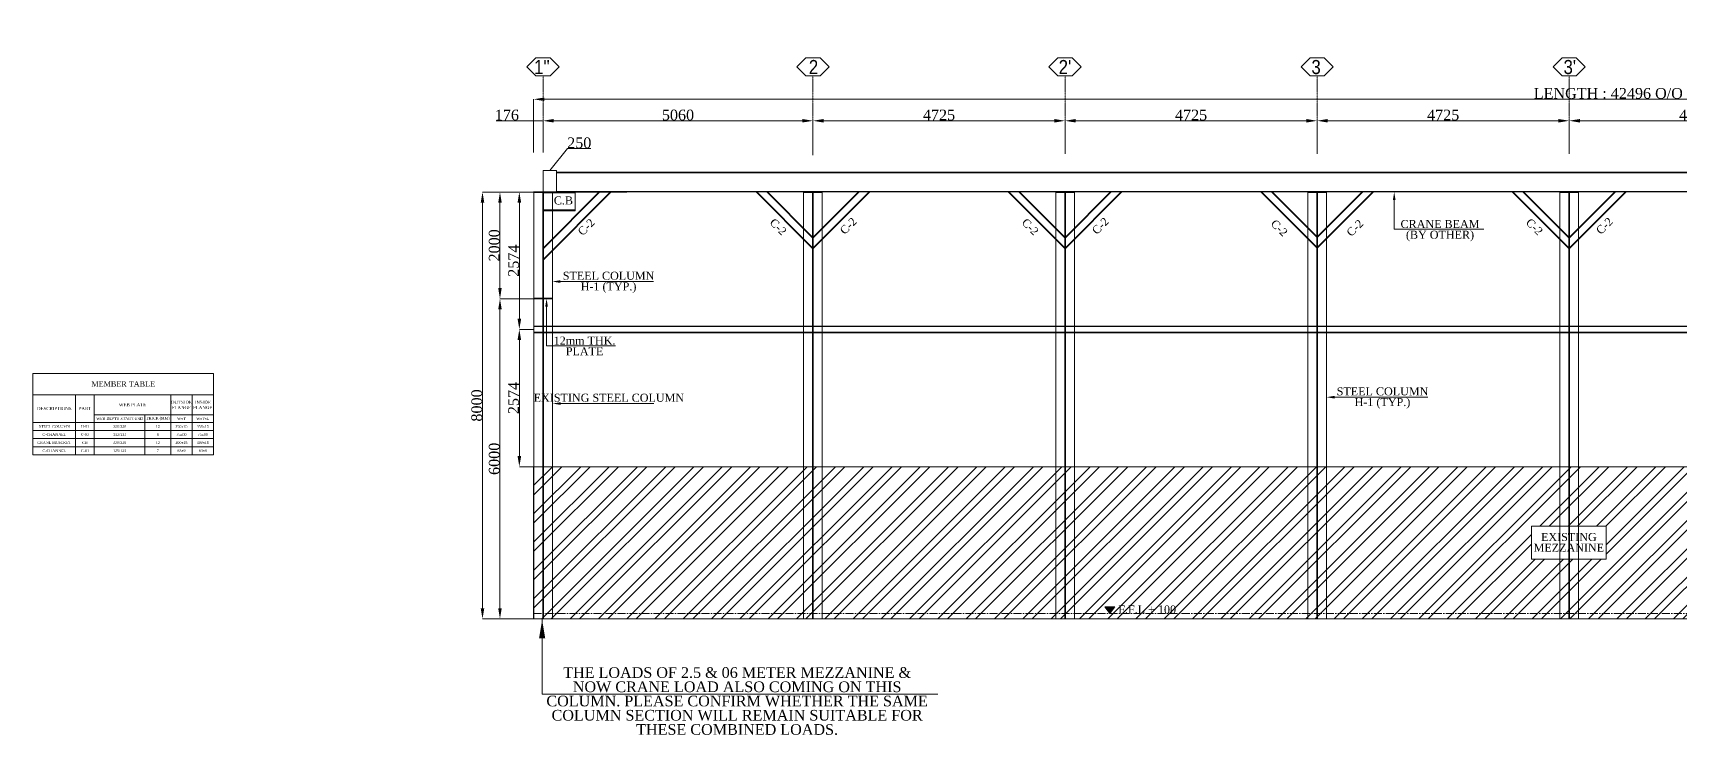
# Model space of a CAD drawing. Header units: millimetres. Extents: x 0 to 13151789, y -1482478 to 0.
# Drawn here: x 12760526 to 12791401, y -1379181 to -1366024 of the extents above; entities that cross this region are included whole.
import ezdxf
from ezdxf.entities.mleader import LeaderData, LeaderLine
from ezdxf.math import Vec2, Vec3

# ---------------------------------------------------------------- set-up
doc = ezdxf.new("R2010")
doc.units = ezdxf.units.MM
doc.header["$LTSCALE"] = 0.4
doc.header["$MEASUREMENT"] = 0
doc.header["$PDMODE"] = 66
for name, pattern in [('CENTER', [2, 1.25, -0.25, 0.25, -0.25]), ('CENTER2', [1.125, 0.75, -0.125, 0.125, -0.125]), ('XKITLINE03', [6, 3, -1, 1, -1])]:
    doc.linetypes.add(name, pattern=pattern)
doc.layers.get('0').update_dxf_attribs({"lineweight": 0})
doc.layers.get('Defpoints').update_dxf_attribs({"lineweight": 0})
for name, color, linetype, lineweight in [('2', 3, 'Continuous', 0), ('Grid', 202, 'CENTER', 0), ('GRIDDIM', 6, 'Continuous', 0), ('Layer 1', 7, 'Continuous', 0), ('Other object type', 1, 'Continuous', 0), ('Outer Line', 1, 'Continuous', 0), ('TEXT', 7, 'Continuous', 0)]:
    doc.layers.add(name, color=color, linetype=linetype, lineweight=lineweight)
doc.styles.add('ARIAL_', font='arial.ttf')
doc.styles.add('style2', font='ARIALN.TTF')
doc.styles.add('TNROMAN', font='times.ttf')
doc.dimstyles.new('shahid', dxfattribs={"dimtxt": 37.0005, "dimasz": 20, "dimexe": 8, "dimexo": 10, "dimgap": 5, "dimtad": 3, "dimdec": 0, "dimrnd": 1, "dimzin": 0, "dimdsep": 46, "dimtxsty": 'style2', "dimcen": 0.09, "dimclrt": 1, "dimadec": 0, "dimazin": 0, "dimtfac": 1, "dimtdec": 0, "dimtix": 1, "dimtmove": 1, "dimatfit": 3, "dimfxl": 1, "dimtolj": 1, "dimtzin": 0, "dimlwd": 5, "dimlwe": 5, "dimarcsym": 0})

# ---------------------------------------------------------------- blocks, each defined once
blk = doc.blocks.new('*T247')
at = {"color": 0, "linetype": 'ByBlock', "lineweight": -2, "transparency": 16777216}
for p, q in [((0, 0), (3383, 0)), ((0, 0), (0, -1525)), ((3383, 0), (3383, -1525)), ((0, -400), (3383, -400)), ((800, -400), (800, -1525)), ((1150, -400), (1150, -1525)), ((2583, -400), (2583, -1525)), ((2983, -400), (2983, -1525)), ((0, -918), (3383, -918)), ((1150, -780), (3383, -780)), ((2100, -780), (2100, -1525)), ((0, -1070), (3383, -1070)), ((0, -1222), (3383, -1222)), ((0, -1374), (3383, -1374)), ((0, -1525), (3383, -1525))]:
    blk.add_line(p, q, dxfattribs=at)
at = {"color": 7, "lineweight": 0, "transparency": 16777216, "attachment_point": 5, "style": 'TNROMAN'}
for s, insert, char_height, width in [('MEMBER TABLE ', (1692, -200), 100, 3364.65), ('WEB PLATE', (1867, -590), 60, 1414.65), ('OUTSIDE FLANGE', (2783, -590), 60, 381.55), ('INSIDE FLANGE', (3183, -590), 60, 381.55), ('DESCRIPTIONS', (400, -659), 60, 781.55), ('PART', (975, -659), 60, 331.55), ('WEB DEPTH START/END', (1625, -849), 50, 931.55), ('THICK (MM)', (2342, -849), 50, 464.65), ('WxT', (2783, -849), 50, 381.55), ('WxTxL', (3183, -849), 50, 381.55), ('STEEL COLUMN', (400, -994), 50, 781.55), ('C-CHANNEL ', (400, -1146), 50, 781.55), ('H-01', (975, -994), 50, 331.55), ('C-02', (975, -1146), 50, 331.55), ('\\A1;320/320 ', (1625, -994), 50, 931.55), ('\\A1;132/132 ', (1625, -1146), 50, 931.55), ('12', (2342, -994), 50, 464.65), ('8', (2342, -1146), 50, 464.65), ('350x15', (2783, -994), 50, 381.55), ('75x09', (2783, -1146), 50, 381.55), ('350x15', (3183, -994), 50, 381.55), ('75x09', (3183, -1146), 50, 381.55), ('CRANE BRACKET', (400, -1298), 50, 781.55), ('C-CHANNEL', (400, -1449), 50, 781.55), ('C-01', (975, -1449), 50, 331.55), ('CB', (975, -1298), 50, 331.55), ('\\A1;320/320 ', (1625, -1298), 50, 931.55), ('\\A1;125/125 ', (1625, -1449), 50, 931.55), ('12', (2342, -1298), 50, 464.65), ('7', (2342, -1449), 50, 464.65), ('300x15', (2783, -1298), 50, 381.55), ('63x9', (2783, -1449), 50, 381.55), ('300x15', (3183, -1298), 50, 381.55), ('63x9', (3183, -1449), 50, 381.55)]:
    blk.add_mtext(s, dxfattribs=dict(at, insert=insert, char_height=char_height, width=width))
blk = doc.blocks.new('*D259')
at = {"layer": 'Defpoints', "color": 0, "lineweight": 0, "transparency": 16777216}
for p in [(12771655, -1369005), (12768953, -1377005), (12771655, -1377005)]:
    blk.add_point(p, dxfattribs=at)
at = {"layer": 'Layer 1', "color": 8, "lineweight": 5, "transparency": 16777216}
for p, q in [((12771655, -1369005), (12768953, -1369005)), ((12768953, -1369205), (12768953, -1376805)), ((12771655, -1377005), (12768953, -1377005))]:
    blk.add_line(p, q, dxfattribs=at)
at = {"layer": 'Layer 1', "color": 8, "lineweight": 0, "transparency": 16777216}
for points in [[(12768919, -1369205), (12768986, -1369205), (12768953, -1369005)], [(12768919, -1376805), (12768986, -1376805), (12768953, -1377005)]]:
    blk.add_solid(points, dxfattribs=at)
at = {"layer": 'Layer 1', "color": 2, "lineweight": 0, "transparency": 16777216, "insert": (12768846, -1373005), "char_height": 200, "attachment_point": 5, "rotation": 90, "style": 'TNROMAN'}
blk.add_mtext('\\A1;8000', dxfattribs=at)
blk = doc.blocks.new('*D249')
at = {"layer": 'Defpoints', "color": 0, "lineweight": 0, "transparency": 16777216}
for p in [(12775147, -1367670), (12770087, -1368267), (12775147, -1368267)]:
    blk.add_point(p, dxfattribs=at)
at = {"layer": 'Layer 1', "color": 8, "lineweight": 5, "transparency": 16777216}
for p, q in [((12770087, -1368267), (12770087, -1367670)), ((12770287, -1367670), (12774947, -1367670)), ((12775147, -1368267), (12775147, -1367670))]:
    blk.add_line(p, q, dxfattribs=at)
at = {"layer": 'Layer 1', "color": 8, "lineweight": 0, "transparency": 16777216}
for points in [[(12770287, -1367637), (12770287, -1367703), (12770087, -1367670)], [(12774947, -1367637), (12774947, -1367703), (12775147, -1367670)]]:
    blk.add_solid(points, dxfattribs=at)
at = {"layer": 'Layer 1', "color": 2, "lineweight": 0, "transparency": 16777216, "insert": (12772617, -1367563), "char_height": 200, "attachment_point": 5, "style": 'TNROMAN'}
blk.add_mtext('\\A1;5060', dxfattribs=at)
blk = doc.blocks.new('*D250')
at = {"layer": 'Defpoints', "color": 0, "lineweight": 0, "transparency": 16777216}
for p in [(12779872, -1367670), (12775147, -1368315), (12779872, -1368291)]:
    blk.add_point(p, dxfattribs=at)
at = {"layer": 'Layer 1', "color": 8, "lineweight": 5, "transparency": 16777216}
for p, q in [((12775147, -1368315), (12775147, -1367670)), ((12775347, -1367670), (12779672, -1367670)), ((12779872, -1368291), (12779872, -1367670))]:
    blk.add_line(p, q, dxfattribs=at)
at = {"layer": 'Layer 1', "color": 8, "lineweight": 0, "transparency": 16777216}
for points in [[(12775347, -1367637), (12775347, -1367703), (12775147, -1367670)], [(12779672, -1367637), (12779672, -1367703), (12779872, -1367670)]]:
    blk.add_solid(points, dxfattribs=at)
at = {"layer": 'Layer 1', "color": 2, "lineweight": 0, "transparency": 16777216, "insert": (12777510, -1367563), "char_height": 200, "attachment_point": 5, "style": 'TNROMAN'}
blk.add_mtext('\\A1;4725', dxfattribs=at)
blk = doc.blocks.new('*D251')
at = {"layer": 'Defpoints', "color": 0, "lineweight": 0, "transparency": 16777216}
for p in [(12784597, -1367670), (12779872, -1368291), (12784597, -1368291)]:
    blk.add_point(p, dxfattribs=at)
at = {"layer": 'Layer 1', "color": 8, "lineweight": 5, "transparency": 16777216}
for p, q in [((12779872, -1368291), (12779872, -1367670)), ((12780072, -1367670), (12784397, -1367670)), ((12784597, -1368291), (12784597, -1367670))]:
    blk.add_line(p, q, dxfattribs=at)
at = {"layer": 'Layer 1', "color": 8, "lineweight": 0, "transparency": 16777216}
for points in [[(12780072, -1367637), (12780072, -1367703), (12779872, -1367670)], [(12784397, -1367637), (12784397, -1367703), (12784597, -1367670)]]:
    blk.add_solid(points, dxfattribs=at)
at = {"layer": 'Layer 1', "color": 2, "lineweight": 0, "transparency": 16777216, "insert": (12782235, -1367563), "char_height": 200, "attachment_point": 5, "style": 'TNROMAN'}
blk.add_mtext('\\A1;4725', dxfattribs=at)
blk = doc.blocks.new('*D252')
at = {"layer": 'Defpoints', "color": 0, "lineweight": 0, "transparency": 16777216}
for p in [(12789322, -1367670), (12784597, -1368291), (12789322, -1368291)]:
    blk.add_point(p, dxfattribs=at)
at = {"layer": 'Layer 1', "color": 8, "lineweight": 5, "transparency": 16777216}
for p, q in [((12784597, -1368291), (12784597, -1367670)), ((12784797, -1367670), (12789122, -1367670)), ((12789322, -1368291), (12789322, -1367670))]:
    blk.add_line(p, q, dxfattribs=at)
at = {"layer": 'Layer 1', "color": 8, "lineweight": 0, "transparency": 16777216}
for points in [[(12784797, -1367637), (12784797, -1367703), (12784597, -1367670)], [(12789122, -1367637), (12789122, -1367703), (12789322, -1367670)]]:
    blk.add_solid(points, dxfattribs=at)
at = {"layer": 'Layer 1', "color": 2, "lineweight": 0, "transparency": 16777216, "insert": (12786960, -1367563), "char_height": 200, "attachment_point": 5, "style": 'TNROMAN'}
blk.add_mtext('\\A1;4725', dxfattribs=at)
blk = doc.blocks.new('*D253')
at = {"layer": 'Defpoints', "color": 0, "lineweight": 0, "transparency": 16777216}
for p in [(12794047, -1367670), (12789322, -1368291), (12794047, -1368291)]:
    blk.add_point(p, dxfattribs=at)
at = {"layer": 'Layer 1', "color": 8, "lineweight": 5, "transparency": 16777216}
for p, q in [((12789322, -1368291), (12789322, -1367670)), ((12789522, -1367670), (12793847, -1367670)), ((12794047, -1368291), (12794047, -1367670))]:
    blk.add_line(p, q, dxfattribs=at)
at = {"layer": 'Layer 1', "color": 8, "lineweight": 0, "transparency": 16777216}
for points in [[(12789522, -1367637), (12789522, -1367703), (12789322, -1367670)], [(12793847, -1367637), (12793847, -1367703), (12794047, -1367670)]]:
    blk.add_solid(points, dxfattribs=at)
at = {"layer": 'Layer 1', "color": 2, "lineweight": 0, "transparency": 16777216, "insert": (12791685, -1367563), "char_height": 200, "attachment_point": 5, "style": 'TNROMAN'}
blk.add_mtext('\\A1;4725', dxfattribs=at)
blk = doc.blocks.new('*D256')
at = {"layer": 'Defpoints', "color": 0, "lineweight": 0, "transparency": 16777216}
for p in [(12812407, -1367267), (12769911, -1368267), (12812407, -1368267)]:
    blk.add_point(p, dxfattribs=at)
at = {"layer": 'Layer 1', "color": 8, "lineweight": 5, "transparency": 16777216}
for p, q in [((12769911, -1368267), (12769911, -1367267)), ((12770111, -1367267), (12812207, -1367267)), ((12812407, -1368267), (12812407, -1367267))]:
    blk.add_line(p, q, dxfattribs=at)
at = {"layer": 'Layer 1', "color": 8, "lineweight": 0, "transparency": 16777216}
for points in [[(12770111, -1367234), (12770111, -1367301), (12769911, -1367267)], [(12812207, -1367234), (12812207, -1367301), (12812407, -1367267)]]:
    blk.add_solid(points, dxfattribs=at)
at = {"layer": 'Layer 1', "color": 2, "lineweight": 0, "transparency": 16777216, "insert": (12791159, -1367158), "char_height": 200, "attachment_point": 5, "style": 'TNROMAN'}
blk.add_mtext('\\A1;LENGTH : 42496 O/O OF STEEL LINE ', dxfattribs=at)
blk = doc.blocks.new('*D248')
at = {"layer": 'Defpoints', "color": 0, "lineweight": 0, "transparency": 16777216}
for p in [(12769911, -1367670), (12769911, -1368267), (12770087, -1368267)]:
    blk.add_point(p, dxfattribs=at)
at = {"layer": 'Layer 1', "color": 8, "lineweight": 5, "transparency": 16777216}
for p, q in [((12769206, -1367670), (12769911, -1367670)), ((12769911, -1368267), (12769911, -1367670)), ((12770087, -1367670), (12769911, -1367670)), ((12770087, -1367670), (12769911, -1367670)), ((12770087, -1368267), (12770087, -1367670))]:
    blk.add_line(p, q, dxfattribs=at)
at = {"layer": 'Layer 1', "color": 2, "lineweight": 0, "transparency": 16777216, "insert": (12769410, -1367563), "char_height": 200, "attachment_point": 5, "style": 'TNROMAN'}
blk.add_mtext('\\A1;176', dxfattribs=at)
blk = doc.blocks.new('*D263')
at = {"layer": 'Defpoints', "color": 0, "lineweight": 0, "transparency": 16777216}
for p in [(12769912, -1371005), (12769280, -1377005), (12769912, -1377005)]:
    blk.add_point(p, dxfattribs=at)
at = {"layer": 'Layer 1', "color": 8, "lineweight": 5, "transparency": 16777216}
for p, q in [((12769912, -1371005), (12769280, -1371005)), ((12769280, -1371205), (12769280, -1376805)), ((12769912, -1377005), (12769280, -1377005))]:
    blk.add_line(p, q, dxfattribs=at)
at = {"layer": 'Layer 1', "color": 8, "lineweight": 0, "transparency": 16777216}
for points in [[(12769247, -1371205), (12769313, -1371205), (12769280, -1371005)], [(12769247, -1376805), (12769313, -1376805), (12769280, -1377005)]]:
    blk.add_solid(points, dxfattribs=at)
at = {"layer": 'Layer 1', "color": 2, "lineweight": 0, "transparency": 16777216, "insert": (12769173, -1374005), "char_height": 200, "attachment_point": 5, "rotation": 90, "style": 'TNROMAN'}
blk.add_mtext('\\A1;6000', dxfattribs=at)
blk = doc.blocks.new('*D264')
at = {"layer": 'Defpoints', "color": 0, "lineweight": 0, "transparency": 16777216}
for p in [(12769280, -1369005), (12770262, -1369005), (12769912, -1371005)]:
    blk.add_point(p, dxfattribs=at)
at = {"layer": 'Layer 1', "color": 8, "lineweight": 5, "transparency": 16777216}
for p, q in [((12770262, -1369005), (12769280, -1369005)), ((12769280, -1370805), (12769280, -1369205)), ((12769912, -1371005), (12769280, -1371005))]:
    blk.add_line(p, q, dxfattribs=at)
at = {"layer": 'Layer 1', "color": 8, "lineweight": 0, "transparency": 16777216}
for points in [[(12769247, -1369205), (12769313, -1369205), (12769280, -1369005)], [(12769247, -1370805), (12769313, -1370805), (12769280, -1371005)]]:
    blk.add_solid(points, dxfattribs=at)
at = {"layer": 'Layer 1', "color": 2, "lineweight": 0, "transparency": 16777216, "insert": (12769173, -1370005), "char_height": 200, "attachment_point": 5, "rotation": 90, "style": 'TNROMAN'}
blk.add_mtext('\\A1;2000', dxfattribs=at)
blk = doc.blocks.new('*D303')
at = {"layer": 'Defpoints', "color": 0, "lineweight": 0, "transparency": 16777216}
for p in [(12769643, -1369005), (12769912, -1369005), (12769912, -1371579)]:
    blk.add_point(p, dxfattribs=at)
at = {"layer": 'Layer 1', "color": 8, "lineweight": 5, "transparency": 16777216}
for p, q in [((12769912, -1369005), (12769643, -1369005)), ((12769643, -1371379), (12769643, -1369205)), ((12769912, -1371579), (12769643, -1371579))]:
    blk.add_line(p, q, dxfattribs=at)
at = {"layer": 'Layer 1', "color": 8, "lineweight": 0, "transparency": 16777216}
for points in [[(12769610, -1369205), (12769677, -1369205), (12769643, -1369005)], [(12769610, -1371379), (12769677, -1371379), (12769643, -1371579)]]:
    blk.add_solid(points, dxfattribs=at)
at = {"layer": 'Layer 1', "color": 2, "lineweight": 0, "transparency": 16777216, "insert": (12769536, -1370292), "char_height": 200, "attachment_point": 5, "rotation": 90, "style": 'TNROMAN'}
blk.add_mtext('\\A1;2574', dxfattribs=at)
blk = doc.blocks.new('*D304')
at = {"layer": 'Defpoints', "color": 0, "lineweight": 0, "transparency": 16777216}
for p in [(12769912, -1371579), (12769643, -1374153), (12769912, -1374153)]:
    blk.add_point(p, dxfattribs=at)
at = {"layer": 'Layer 1', "color": 8, "lineweight": 5, "transparency": 16777216}
for p, q in [((12769912, -1371579), (12769643, -1371579)), ((12769643, -1371779), (12769643, -1373953)), ((12769912, -1374153), (12769643, -1374153))]:
    blk.add_line(p, q, dxfattribs=at)
at = {"layer": 'Layer 1', "color": 8, "lineweight": 0, "transparency": 16777216}
for points in [[(12769610, -1371779), (12769677, -1371779), (12769643, -1371579)], [(12769610, -1373953), (12769677, -1373953), (12769643, -1374153)]]:
    blk.add_solid(points, dxfattribs=at)
at = {"layer": 'Layer 1', "color": 2, "lineweight": 0, "transparency": 16777216, "insert": (12769536, -1372866), "char_height": 200, "attachment_point": 5, "rotation": 90, "style": 'TNROMAN'}
blk.add_mtext('\\A1;2574', dxfattribs=at)
blk = doc.blocks.new('*D305')
at = {"layer": 'Defpoints', "color": 0, "lineweight": 0, "transparency": 16777216}
for p in [(12770337, -1368600), (12770087, -1369005), (12770337, -1369005)]:
    blk.add_point(p, dxfattribs=at)
at = {"layer": 'Layer 1', "color": 8, "lineweight": 5, "transparency": 16777216}
for p, q in [((12770212, -1368600), (12770548, -1368191)), ((12770548, -1368191), (12770984, -1368191)), ((12770087, -1369005), (12770087, -1368600)), ((12770087, -1368600), (12770337, -1368600)), ((12770087, -1368600), (12770337, -1368600)), ((12770337, -1369005), (12770337, -1368600))]:
    blk.add_line(p, q, dxfattribs=at)
at = {"layer": 'Layer 1', "color": 2, "lineweight": 0, "transparency": 16777216, "insert": (12770766, -1368084), "char_height": 200, "attachment_point": 5, "style": 'TNROMAN'}
blk.add_mtext('\\A1;250', dxfattribs=at)

msp = doc.modelspace()

# ---------------------------------------------------------------- hatches: boundary and pattern name
at = {"layer": 'Other object type', "lineweight": 0}
h = msp.add_hatch(dxfattribs=at)
h.set_pattern_fill('ANSI32', scale=1000)
h.set_pattern_definition([(45, (5159118.7, -1962668.04), (-265.165043, 265.165043), []), (45, (5159295.5, -1962668.04), (-265.165043, 265.165043), [])])
h.paths.add_polyline_path([(12790016.9, -1375269.1), (12790016.9, -1375885.7), (12788615.1, -1375885.7), (12788615.1, -1375269.1)])
h.paths.add_polyline_path([(12803542.3, -1377004.8), (12803542.3, -1374152.8), (12769911.3, -1374152.8), (12769911.3, -1377004.8)])
h = msp.add_hatch(color=4, dxfattribs=at)
h.dxf.hatch_style = 1
h.paths.add_polyline_path([(12780616.2, -1376778.9), (12780709.8, -1376904.8), (12780803.4, -1376778.9)])

# ---------------------------------------------------------------- linework, layer by layer
at = {"lineweight": 0, "ltscale": 0.0025}
for points in [[(12786067.4, -1369154.8), (12786042.4, -1369004.8), (12786017.4, -1369154.8)], [(12770412.3, -1370658), (12770262.3, -1370683), (12770412.3, -1370708)], [(12770178, -1371154.8), (12770153, -1371004.8), (12770128, -1371154.8)], [(12770418.1, -1372944.2), (12770268.1, -1372969.2), (12770418.1, -1372994.2)], [(12784923.3, -1372825.3), (12784773.3, -1372850.3), (12784923.3, -1372875.3)]]:
    msp.add_solid(points, dxfattribs=at)
at = {"layer": '2', "lineweight": 0}
for p, q in [((12769912.3, -1369004.8), (12769912.3, -1370992.8)), ((12770081.3, -1369004.8), (12770081.3, -1370992.8)), ((12770093.3, -1369004.8), (12770093.3, -1370992.8)), ((12770262.3, -1369004.8), (12770262.3, -1370992.8)), ((12774972.3, -1369004.8), (12774972.3, -1377004.8)), ((12775141.3, -1369016.8), (12775141.3, -1377004.8)), ((12775153.3, -1369016.8), (12775153.3, -1377004.8)), ((12775322.3, -1369004.8), (12775322.3, -1377004.8)), ((12779697.3, -1369004.8), (12779697.3, -1377004.8)), ((12779866.3, -1369016.8), (12779866.3, -1377004.8)), ((12779878.3, -1369016.8), (12779878.3, -1377004.8)), ((12780047.3, -1369004.8), (12780047.3, -1377004.8)), ((12784422.3, -1369004.8), (12784422.3, -1377004.8)), ((12784591.3, -1369016.8), (12784591.3, -1377004.8)), ((12784603.3, -1369016.8), (12784603.3, -1377004.8)), ((12784772.3, -1369004.8), (12784772.3, -1377004.8)), ((12789147.3, -1369004.8), (12789147.3, -1377004.8)), ((12789316.3, -1369016.8), (12789316.3, -1377004.8)), ((12789328.3, -1369016.8), (12789328.3, -1377004.8)), ((12789497.3, -1369004.8), (12789497.3, -1377004.8)), ((12769912.3, -1371004.8), (12769912.3, -1377004.8)), ((12770081.3, -1371004.8), (12770081.3, -1377004.8)), ((12770093.3, -1371004.8), (12770093.3, -1377004.8)), ((12770262.3, -1371004.8), (12770262.3, -1377004.8))]:
    msp.add_line(p, q, dxfattribs=at)
at = {"layer": 'Grid', "linetype": 'XKITLINE03', "lineweight": 0}
for p, q in [((12770087.3, -1366825.4), (12770087.3, -1368266.8)), ((12775147.3, -1366825.4), (12775147.3, -1368266.8)), ((12779872.3, -1366825.4), (12779872.3, -1368266.8)), ((12784597.3, -1366825.4), (12784597.3, -1368266.8)), ((12789322.3, -1366825.4), (12789322.3, -1368266.8))]:
    msp.add_line(p, q, dxfattribs=at)
at = {"layer": 'Grid', "linetype": 'XKITLINE03', "lineweight": 0, "ltscale": 350}
for points in [[(12769954.2, -1366825.4), (12770220.5, -1366825.4), (12770388.3, -1366657.6), (12770220.5, -1366489.8), (12769954.2, -1366489.8), (12769786.4, -1366657.6)], [(12775014.2, -1366825.4), (12775280.5, -1366825.4), (12775448.3, -1366657.6), (12775280.5, -1366489.8), (12775014.2, -1366489.8), (12774846.4, -1366657.6)], [(12779739.2, -1366825.4), (12780005.5, -1366825.4), (12780173.3, -1366657.6), (12780005.5, -1366489.8), (12779739.2, -1366489.8), (12779571.4, -1366657.6)], [(12784464.2, -1366825.4), (12784730.5, -1366825.4), (12784898.3, -1366657.6), (12784730.5, -1366489.8), (12784464.2, -1366489.8), (12784296.4, -1366657.6)], [(12789189.2, -1366825.4), (12789455.5, -1366825.4), (12789623.3, -1366657.6), (12789455.5, -1366489.8), (12789189.2, -1366489.8), (12789021.4, -1366657.6)]]:
    msp.add_lwpolyline(points, close=True, dxfattribs=at)
at = {"layer": 'GRIDDIM', "lineweight": 0}
for p, q in [((12769911.3, -1369016.8), (12770263.3, -1369016.8)), ((12774972.3, -1369016.8), (12775322.3, -1369016.8))]:
    msp.add_line(p, q, dxfattribs=at)
at = {"layer": 'Other object type', "color": 4, "lineweight": 0}
for p, q in [((12770337.3, -1368634.8), (12812584.2, -1368634.8)), ((12770337.3, -1369004.8), (12770337.3, -1368634.8)), ((12770337.3, -1368644.8), (12812584.2, -1368644.8)), ((12770337.3, -1368994.8), (12812584.2, -1368994.8)), ((12769911.3, -1369004.8), (12812584.2, -1369004.8))]:
    msp.add_line(p, q, dxfattribs=at)
at = {"layer": 'Other object type', "color": 241, "lineweight": 0}
for p, q in [((12770093.3, -1370065.5), (12771154, -1369004.8)), ((12770093.3, -1370052.8), (12771141.3, -1369004.8)), ((12770093.3, -1370277.6), (12771366.1, -1369004.8)), ((12770093.3, -1370264.9), (12771353.4, -1369004.8)), ((12775141.3, -1370065.5), (12774080.7, -1369004.8)), ((12775141.3, -1370052.8), (12774093.4, -1369004.8)), ((12775141.3, -1369866.1), (12774280.1, -1369004.8)), ((12775141.3, -1369853.4), (12774292.8, -1369004.8)), ((12775153.3, -1370065.5), (12776214, -1369004.8)), ((12775153.3, -1369853.4), (12776001.9, -1369004.8)), ((12775153.3, -1369866.1), (12776014.6, -1369004.8)), ((12775153.3, -1370052.8), (12776201.3, -1369004.8)), ((12779866.3, -1370065.5), (12778805.7, -1369004.8)), ((12779866.3, -1370052.8), (12778818.4, -1369004.8)), ((12779866.3, -1369866.1), (12779005.1, -1369004.8)), ((12779866.3, -1369853.4), (12779017.8, -1369004.8)), ((12779697.3, -1369016.8), (12780047.3, -1369016.8)), ((12779878.3, -1370065.5), (12780939, -1369004.8)), ((12779878.3, -1369853.4), (12780726.9, -1369004.8)), ((12779878.3, -1369866.1), (12780739.6, -1369004.8)), ((12779878.3, -1370052.8), (12780926.3, -1369004.8)), ((12784591.3, -1370053.5), (12783542.7, -1369004.8)), ((12784591.3, -1370040.8), (12783555.4, -1369004.8)), ((12784591.3, -1369854.1), (12783742.1, -1369004.8)), ((12784591.3, -1369841.4), (12783754.8, -1369004.8)), ((12784603.3, -1370053.5), (12785652, -1369004.8)), ((12784603.3, -1369841.4), (12785439.9, -1369004.8)), ((12784603.3, -1369854.1), (12785452.6, -1369004.8)), ((12784603.3, -1370040.8), (12785639.3, -1369004.8)), ((12789316.3, -1370065.5), (12788255.7, -1369004.8)), ((12789316.3, -1370052.8), (12788268.4, -1369004.8)), ((12789316.3, -1369866.1), (12788455.1, -1369004.8)), ((12789316.3, -1369853.4), (12788467.8, -1369004.8)), ((12789147.3, -1369016.8), (12789497.3, -1369016.8)), ((12789328.3, -1370065.5), (12790389, -1369004.8)), ((12789328.3, -1369853.4), (12790176.9, -1369004.8)), ((12789328.3, -1369866.1), (12790189.6, -1369004.8)), ((12789328.3, -1370052.8), (12790376.3, -1369004.8)), ((12769912.3, -1370992.8), (12769912.3, -1371004.8)), ((12770081.3, -1371516.3), (12769912.3, -1371516.3)), ((12770081.3, -1371525.3), (12769912.3, -1371525.3)), ((12770081.3, -1371632.3), (12769912.3, -1371632.3)), ((12770081.3, -1371641.3), (12769912.3, -1371641.3)), ((12775141.3, -1371516.3), (12770093.3, -1371516.3)), ((12775141.3, -1371525.3), (12770093.3, -1371525.3)), ((12775141.3, -1371632.3), (12770093.3, -1371632.3)), ((12775141.3, -1371641.3), (12770093.3, -1371641.3)), ((12779866.3, -1371516.3), (12775153.3, -1371516.3)), ((12779866.3, -1371525.3), (12775153.3, -1371525.3)), ((12779866.3, -1371632.3), (12775153.3, -1371632.3)), ((12779866.3, -1371641.3), (12775153.3, -1371641.3)), ((12784591.3, -1371516.3), (12779878.3, -1371516.3)), ((12784591.3, -1371525.3), (12779878.3, -1371525.3)), ((12784591.3, -1371632.3), (12779878.3, -1371632.3)), ((12784591.3, -1371641.3), (12779878.3, -1371641.3)), ((12789316.3, -1371516.3), (12784603.3, -1371516.3)), ((12789316.3, -1371525.3), (12784603.3, -1371525.3)), ((12789316.3, -1371632.3), (12784603.3, -1371632.3)), ((12789316.3, -1371641.3), (12784603.3, -1371641.3)), ((12794041.3, -1371516.3), (12789328.3, -1371516.3)), ((12794041.3, -1371525.3), (12789328.3, -1371525.3)), ((12794041.3, -1371632.3), (12789328.3, -1371632.3)), ((12794041.3, -1371641.3), (12789328.3, -1371641.3)), ((12769911.3, -1377004.8), (12814487.5, -1377004.8))]:
    msp.add_line(p, q, dxfattribs=at)
at = {"layer": 'Other object type', "color": 150, "lineweight": 0}
for p, q in [((12770093.3, -1369019.8), (12770689.3, -1369019.8)), ((12770093.3, -1369339.8), (12770689.3, -1369339.8))]:
    msp.add_line(p, q, dxfattribs=at)
at = {"layer": 'Other object type', "color": 0, "lineweight": 0}
for p, q in [((12786042.4, -1369154.8), (12786042.4, -1369702.2)), ((12786042.4, -1369702.2), (12787724.3, -1369702.2)), ((12770412.3, -1370683), (12772160.2, -1370683)), ((12770153, -1371154.8), (12770153, -1371886.8)), ((12770153, -1371886.8), (12771448.5, -1371886.8)), ((12770418.1, -1372969.2), (12772165.9, -1372969.2)), ((12784923.3, -1372850.3), (12786671.2, -1372850.3))]:
    msp.add_line(p, q, dxfattribs=at)
at = {"layer": 'Other object type', "color": 241, "linetype": 'CENTER2', "lineweight": 0, "ltscale": 500}
msp.add_line((12812583.3, -1376904.8), (12769911.3, -1376904.8), dxfattribs=at)
at = {"layer": 'Other object type', "color": 150, "lineweight": 0}
msp.add_lwpolyline([(12770689.3, -1369004.8), (12770689.3, -1369354.8), (12770093.3, -1369354.8), (12770093.3, -1369004.8)], close=True, dxfattribs=at)
at = {"layer": 'Other object type', "color": 241, "lineweight": 0}
for points in [[(12784422.3, -1369016.8), (12784772.3, -1369016.8)], [(12769912.3, -1370992.8), (12770262.3, -1370992.8), (12770262.3, -1371004.8), (12769912.3, -1371004.8)], [(12803542.3, -1377004.8), (12769911.3, -1377004.8), (12769911.3, -1374152.8), (12803542.3, -1374152.8), (12803542.3, -1377004.8)]]:
    msp.add_lwpolyline(points, dxfattribs=at)
msp.add_lwpolyline([(12788615.1, -1375269.1), (12790016.9, -1375269.1), (12790016.9, -1375885.7), (12788615.1, -1375885.7)], close=True, dxfattribs=at)
at = {"layer": 'Other object type', "color": 4, "lineweight": 0}
msp.add_lwpolyline([(12780803.4, -1376778.9), (12780709.8, -1376904.8), (12780616.2, -1376778.9)], close=True, dxfattribs=at)
at = {"layer": 'TEXT', "color": 215, "linetype": 'ByBlock', "lineweight": 0}
msp.add_lwpolyline([(12770070.1, -1377004.8), (12770070.1, -1378413.4), (12777490.6, -1378413.4)], dxfattribs=at)
at = {"layer": 'TEXT', "color": 215, "lineweight": 0}
msp.add_solid([(12770012.6, -1377366.6), (12770070.1, -1377021.2), (12770127.7, -1377366.6)], dxfattribs=at)

# ---------------------------------------------------------------- block references
msp.add_blockref('*T247', (12760525.6, -1372403.5))

# ---------------------------------------------------------------- texts
at = {"layer": 'Grid', "color": 2, "lineweight": 0, "style": 'ARIAL_', "width": 0.85}
for s, height, p in [("1''", 264.41, (12769918.7, -1366795.3)), ('2', 264.4, (12775069.9, -1366795.3)), ("2'", 264.41, (12779753, -1366795.3)), ('3', 264.4, (12784490.8, -1366795.3)), ("3'", 264.41, (12789216.7, -1366795.3))]:
    msp.add_text(s, height=height, dxfattribs=at).set_placement(p)
at = {"layer": 'Outer Line', "color": 0, "lineweight": 0, "style": 'TNROMAN'}
msp.add_text('F.F.L + 100 ', height=150, dxfattribs=at).set_placement((12780869, -1376901.5))
at = {"layer": 'Outer Line', "color": 0, "lineweight": 0, "insert": (12773725.2, -1377909.8), "char_height": 200, "width": 7292.647, "attachment_point": 2, "line_spacing_factor": 0.8, "style": 'TNROMAN'}
msp.add_mtext('THE LOADS OF 2.5 & 06 METER MEZZANINE & NOW CRANE LOAD ALSO COMING ON THIS COLUMN. PLEASE CONFIRM WHETHER THE SAME COLUMN SECTION WILL REMAIN SUITABLE FOR THESE COMBINED LOADS.', dxfattribs=at)

# ---------------------------------------------------------------- dimensions: what is measured, and where the dimension line sits
at = {"layer": 'Layer 1', "color": 0, "lineweight": 0}
dim = msp.add_linear_dim(base=(12812407.3, -1367267.4), p1=(12769911.3, -1368266.8), p2=(12812407.3, -1368266.8), text='LENGTH : <> O/O OF STEEL LINE ', dimstyle='shahid', override={"dimtxt": 200, "dimasz": 200, "dimexe": 0, "dimexo": 0, "dimtxsty": 'TNROMAN', "dimclrd": 8, "dimclre": 8, "dimclrt": 2}, dxfattribs=at)
dim.commit()
dim.dimension.update_dxf_attribs({"geometry": '*D256', "text_midpoint": (12791159.3, -1367157.7)})
at = {"layer": 'Layer 1', "color": 241, "lineweight": 0}
dim = msp.add_linear_dim(base=(12769911.3, -1367670), p1=(12770087.3, -1368266.8), p2=(12769911.3, -1368266.8), dimstyle='shahid', override={"dimtxt": 200, "dimasz": 200, "dimexe": 0, "dimexo": 0, "dimtxsty": 'TNROMAN', "dimclrd": 8, "dimclre": 8, "dimclrt": 2}, dxfattribs=at)
dim.commit()
dim.dimension.update_dxf_attribs({"geometry": '*D248', "text_midpoint": (12769409.9, -1367563), "dimtype": 160})
at = {"layer": 'Layer 1', "color": 0, "lineweight": 0}
for base, p1, p2, picture, middle in [((12775147.3, -1367670), (12770087.3, -1368266.8), (12775147.3, -1368266.8), '*D249', (12772617.3, -1367563.3)), ((12779872.3, -1367670), (12775147.3, -1368314.9), (12779872.3, -1368290.7), '*D250', (12777509.8, -1367563)), ((12784597.3, -1367670), (12779872.3, -1368290.7), (12784597.3, -1368290.7), '*D251', (12782234.8, -1367563)), ((12789322.3, -1367670), (12784597.3, -1368290.7), (12789322.3, -1368290.7), '*D252', (12786959.8, -1367563)), ((12794047.3, -1367670), (12789322.3, -1368290.7), (12794047.3, -1368290.7), '*D253', (12791684.8, -1367563))]:
    dim = msp.add_linear_dim(base=base, p1=p1, p2=p2, dimstyle='shahid', override={"dimtxt": 200, "dimasz": 200, "dimexe": 0, "dimexo": 0, "dimtxsty": 'TNROMAN', "dimclrd": 8, "dimclre": 8, "dimclrt": 2}, dxfattribs=at)
    dim.commit()
    dim.dimension.update_dxf_attribs({"geometry": picture, "text_midpoint": middle})
dim = msp.add_linear_dim(base=(12770337.3, -1368600.4), p1=(12770087.3, -1369004.8), p2=(12770337.3, -1369004.8), dimstyle='shahid', override={"dimtxt": 200, "dimasz": 200, "dimexe": 0, "dimexo": 0, "dimtxsty": 'TNROMAN', "dimclrd": 8, "dimclre": 8, "dimclrt": 2}, dxfattribs=at)
dim.commit()
dim.dimension.update_dxf_attribs({"geometry": '*D305', "text_midpoint": (12770553.2, -1368190.8), "dimtype": 160})
for p1, p2, distance, picture, middle in [((12771655.5, -1369004.8), (12771655.5, -1377004.8), -2702.8, '*D259', (12768846, -1373004.8)), ((12769912.3, -1371004.8), (12769912.3, -1377004.8), -632.4, '*D263', (12769173.2, -1374004.8))]:
    dim = msp.add_aligned_dim(p1=p1, p2=p2, distance=distance, dimstyle='shahid', override={"dimtxt": 200, "dimasz": 200, "dimexe": 0, "dimexo": 0, "dimtxsty": 'TNROMAN', "dimclrd": 8, "dimclre": 8, "dimclrt": 2}, dxfattribs=at)
    dim.commit()
    dim.dimension.update_dxf_attribs({"geometry": picture, "text_midpoint": middle})
at = {"layer": 'Layer 1', "color": 241, "lineweight": 0}
for base, p1, p2, picture, middle in [((12769280, -1369004.8), (12769912.3, -1371004.8), (12770262.3, -1369004.8), '*D264', (12769173.2, -1370004.8)), ((12769643.4, -1369004.8), (12769912.3, -1371578.9), (12769912.3, -1369004.8), '*D303', (12769536.4, -1370291.9)), ((12769643.4, -1374152.8), (12769912.3, -1371578.9), (12769912.3, -1374152.8), '*D304', (12769536.4, -1372865.9))]:
    dim = msp.add_linear_dim(base=base, p1=p1, p2=p2, angle=90, dimstyle='shahid', override={"dimtxt": 200, "dimasz": 200, "dimexe": 0, "dimexo": 0, "dimtxsty": 'TNROMAN', "dimclrd": 8, "dimclre": 8, "dimclrt": 2}, dxfattribs=at)
    dim.commit()
    dim.dimension.update_dxf_attribs({"geometry": picture, "text_midpoint": middle})

# ---------------------------------------------------------------- leaders
at = {"layer": 'Outer Line', "color": 0, "lineweight": 0}
ml = msp.add_multileader_mtext('Standard', dxfattribs=at)
ml.set_content('C-2 ', color=7, style='TNROMAN')
ml.set_leader_properties(color=215)
ml.build(insert=Vec2(0, 0))
ml.multileader.update_dxf_attribs({"dogleg_length": 92.4, "arrow_head_size": 50})
ctx = ml.context
ctx.base_point, ctx.char_height, ctx.arrow_head_size, ctx.landing_gap_size, ctx.plane_origin, ctx.plane_x_axis, ctx.plane_y_axis = Vec3(12770750.9, -1369809.6), 150, 50, 50, Vec3(12822808.9, -1323788.2), Vec3(0.7071068, 0.7071068), Vec3(-0.7071068, 0.7071068)
ctx.text_align_type = 1
ctx.mtext.insert, ctx.mtext.text_direction, ctx.mtext.rotation, ctx.mtext.width, ctx.mtext.defined_height, ctx.mtext.alignment, ctx.mtext.line_spacing_factor, ctx.mtext.flow_direction = Vec3(12770843.5, -1369608.7), Vec3(0.7071068, 0.7071068), 0.7853982, 2692.609, 304.4, 2, 0.8, 5
ml = msp.add_multileader_mtext('Standard', dxfattribs=at)
ml.set_content('C-2 ', color=7, style='TNROMAN')
ml.set_leader_properties(color=215)
ml.build(insert=Vec2(0, 0))
ml.multileader.update_dxf_attribs({"dogleg_length": 92.4, "arrow_head_size": 50})
ctx = ml.context
ctx.base_point, ctx.char_height, ctx.arrow_head_size, ctx.landing_gap_size, ctx.plane_origin, ctx.plane_x_axis, ctx.plane_y_axis = Vec3(12774348.3, -1369511.1), 150, 50, 50, Vec3(12722583.8, -1323783.2), Vec3(0.7071068, -0.7071068), Vec3(0.7071068, 0.7071068)
ctx.text_align_type = 1
ctx.mtext.insert, ctx.mtext.text_direction, ctx.mtext.rotation, ctx.mtext.width, ctx.mtext.defined_height, ctx.mtext.alignment, ctx.mtext.line_spacing_factor, ctx.mtext.flow_direction = Vec3(12774549.3, -1369603.6), Vec3(0.7071068, -0.7071068), 5.4977871, 2692.609, 304.4, 2, 0.8, 5
ml = msp.add_multileader_mtext('Standard', dxfattribs=at)
ml.set_content('C-2 ', color=7, style='TNROMAN')
ml.set_leader_properties(color=215)
ml.build(insert=Vec2(0, 0))
ml.multileader.update_dxf_attribs({"dogleg_length": 92.4, "arrow_head_size": 50})
ctx = ml.context
ctx.base_point, ctx.char_height, ctx.arrow_head_size, ctx.landing_gap_size, ctx.plane_origin, ctx.plane_x_axis, ctx.plane_y_axis = Vec3(12775663, -1369787.6), 150, 50, 50, Vec3(12827720.9, -1323766.2), Vec3(0.7071068, 0.7071068), Vec3(-0.7071068, 0.7071068)
ctx.text_align_type = 1
ctx.mtext.insert, ctx.mtext.text_direction, ctx.mtext.rotation, ctx.mtext.width, ctx.mtext.defined_height, ctx.mtext.alignment, ctx.mtext.line_spacing_factor, ctx.mtext.flow_direction = Vec3(12775755.5, -1369586.7), Vec3(0.7071068, 0.7071068), 0.7853982, 2692.609, 304.4, 2, 0.8, 5
ml = msp.add_multileader_mtext('Standard', dxfattribs=at)
ml.set_content('C-2 ', color=7, style='TNROMAN')
ml.set_leader_properties(color=215)
ml.build(insert=Vec2(0, 0))
ml.multileader.update_dxf_attribs({"dogleg_length": 92.4, "arrow_head_size": 50})
ctx = ml.context
ctx.base_point, ctx.char_height, ctx.arrow_head_size, ctx.landing_gap_size, ctx.plane_origin, ctx.plane_x_axis, ctx.plane_y_axis = Vec3(12779073.3, -1369511.1), 150, 50, 50, Vec3(12727308.8, -1323783.2), Vec3(0.7071068, -0.7071068), Vec3(0.7071068, 0.7071068)
ctx.text_align_type = 1
ctx.mtext.insert, ctx.mtext.text_direction, ctx.mtext.rotation, ctx.mtext.width, ctx.mtext.defined_height, ctx.mtext.alignment, ctx.mtext.line_spacing_factor, ctx.mtext.flow_direction = Vec3(12779274.3, -1369603.6), Vec3(0.7071068, -0.7071068), 5.4977871, 2692.609, 304.4, 2, 0.8, 5
ml = msp.add_multileader_mtext('Standard', dxfattribs=at)
ml.set_content('C-2 ', color=7, style='TNROMAN')
ml.set_leader_properties(color=215)
ml.build(insert=Vec2(0, 0))
ml.multileader.update_dxf_attribs({"dogleg_length": 92.4, "arrow_head_size": 50})
ctx = ml.context
ctx.base_point, ctx.char_height, ctx.arrow_head_size, ctx.landing_gap_size, ctx.plane_origin, ctx.plane_x_axis, ctx.plane_y_axis = Vec3(12780388, -1369787.6), 150, 50, 50, Vec3(12832445.9, -1323766.2), Vec3(0.7071068, 0.7071068), Vec3(-0.7071068, 0.7071068)
ctx.text_align_type = 1
ctx.mtext.insert, ctx.mtext.text_direction, ctx.mtext.rotation, ctx.mtext.width, ctx.mtext.defined_height, ctx.mtext.alignment, ctx.mtext.line_spacing_factor, ctx.mtext.flow_direction = Vec3(12780480.5, -1369586.7), Vec3(0.7071068, 0.7071068), 0.7853982, 2692.609, 304.4, 2, 0.8, 5
ml = msp.add_multileader_mtext('Standard', dxfattribs=at)
ml.set_content('C-2 ', color=7, style='TNROMAN')
ml.set_leader_properties(color=215)
ml.build(insert=Vec2(0, 0))
ml.multileader.update_dxf_attribs({"dogleg_length": 92.4, "arrow_head_size": 50})
ctx = ml.context
ctx.base_point, ctx.char_height, ctx.arrow_head_size, ctx.landing_gap_size, ctx.plane_origin, ctx.plane_x_axis, ctx.plane_y_axis = Vec3(12783741, -1369532.8), 150, 50, 50, Vec3(12731976.5, -1323816.9), Vec3(0.7071068, -0.7071068), Vec3(0.7071068, 0.7071068)
ctx.text_align_type = 1
ctx.mtext.insert, ctx.mtext.text_direction, ctx.mtext.rotation, ctx.mtext.width, ctx.mtext.defined_height, ctx.mtext.alignment, ctx.mtext.line_spacing_factor, ctx.mtext.flow_direction = Vec3(12783941.9, -1369625.3), Vec3(0.7071068, -0.7071068), 5.4977871, 2692.609, 304.4, 2, 0.8, 5
ml = msp.add_multileader_mtext('Standard', dxfattribs=at)
ml.set_content('C-2 ', color=7, style='TNROMAN')
ml.set_leader_properties(color=215)
ml.build(insert=Vec2(0, 0))
ml.multileader.update_dxf_attribs({"dogleg_length": 92.4, "arrow_head_size": 50})
ctx = ml.context
ctx.base_point, ctx.char_height, ctx.arrow_head_size, ctx.landing_gap_size, ctx.plane_origin, ctx.plane_x_axis, ctx.plane_y_axis = Vec3(12785160.3, -1369826.3), 150, 50, 50, Vec3(12837218.2, -1323816.9), Vec3(0.7071068, 0.7071068), Vec3(-0.7071068, 0.7071068)
ctx.text_align_type = 1
ctx.mtext.insert, ctx.mtext.text_direction, ctx.mtext.rotation, ctx.mtext.width, ctx.mtext.defined_height, ctx.mtext.alignment, ctx.mtext.line_spacing_factor, ctx.mtext.flow_direction = Vec3(12785252.8, -1369625.3), Vec3(0.7071068, 0.7071068), 0.7853982, 2692.609, 304.4, 2, 0.8, 5
ml = msp.add_multileader_mtext('Standard', dxfattribs=at)
ml.set_content('C-2 ', color=7, style='TNROMAN')
ml.set_leader_properties(color=215)
ml.build(insert=Vec2(0, 0))
ml.multileader.update_dxf_attribs({"dogleg_length": 92.4, "arrow_head_size": 50})
ctx = ml.context
ctx.base_point, ctx.char_height, ctx.arrow_head_size, ctx.landing_gap_size, ctx.plane_origin, ctx.plane_x_axis, ctx.plane_y_axis = Vec3(12788523.3, -1369511.1), 150, 50, 50, Vec3(12736758.8, -1323583.2), Vec3(0.7071068, -0.7071068), Vec3(0.7071068, 0.7071068)
ctx.text_align_type = 1
ctx.mtext.insert, ctx.mtext.text_direction, ctx.mtext.rotation, ctx.mtext.width, ctx.mtext.defined_height, ctx.mtext.alignment, ctx.mtext.line_spacing_factor, ctx.mtext.flow_direction = Vec3(12788724.3, -1369603.6), Vec3(0.7071068, -0.7071068), 5.4977871, 2692.609, 304.4, 2, 0.8, 5
ml = msp.add_multileader_mtext('Standard', dxfattribs=at)
ml.set_content('C-2 ', color=7, style='TNROMAN')
ml.set_leader_properties(color=215)
ml.build(insert=Vec2(0, 0))
ml.multileader.update_dxf_attribs({"dogleg_length": 92.4, "arrow_head_size": 50})
ctx = ml.context
ctx.base_point, ctx.char_height, ctx.arrow_head_size, ctx.landing_gap_size, ctx.plane_origin, ctx.plane_x_axis, ctx.plane_y_axis = Vec3(12789838, -1369787.6), 150, 50, 50, Vec3(12841895.9, -1323566.2), Vec3(0.7071068, 0.7071068), Vec3(-0.7071068, 0.7071068)
ctx.text_align_type = 1
ctx.mtext.insert, ctx.mtext.text_direction, ctx.mtext.rotation, ctx.mtext.width, ctx.mtext.defined_height, ctx.mtext.alignment, ctx.mtext.line_spacing_factor, ctx.mtext.flow_direction = Vec3(12789930.5, -1369586.7), Vec3(0.7071068, 0.7071068), 0.7853982, 2692.609, 304.4, 2, 0.8, 5
ml = msp.add_multileader_mtext('Standard', dxfattribs=at)
ml.set_content('C.B', color=7, style='TNROMAN')
ml.set_leader_properties(color=215)
ml.build(insert=Vec2(0, 0))
ml.multileader.update_dxf_attribs({"dogleg_length": 92.4, "arrow_head_size": 50})
ctx = ml.context
ctx.base_point, ctx.char_height, ctx.arrow_head_size, ctx.landing_gap_size, ctx.plane_origin = Vec3(12770253.8, -1369164.5), 150, 50, 50, Vec3(12840900.1, -1365459.6)
ctx.text_align_type = 1
ctx.mtext.insert, ctx.mtext.width, ctx.mtext.defined_height, ctx.mtext.alignment, ctx.mtext.line_spacing_factor, ctx.mtext.flow_direction = Vec3(12770469.1, -1369087.8), 1346.984, 304.4, 2, 0.8, 5
ml = msp.add_multileader_mtext('Standard', dxfattribs=at)
ml.set_content('CRANE BEAM \\P(BY OTHER)', color=7, style='TNROMAN')
ml.set_leader_properties(color=215)
ml.build(insert=Vec2(0, 0))
ml.multileader.update_dxf_attribs({"dogleg_length": 92.4, "arrow_head_size": 50})
ctx = ml.context
ctx.base_point, ctx.char_height, ctx.arrow_head_size, ctx.landing_gap_size, ctx.plane_origin = Vec3(12786134.6, -1369628.5), 150, 50, 50, Vec3(12855697.9, -1365901.5)
ctx.text_align_type = 1
ctx.mtext.insert, ctx.mtext.width, ctx.mtext.defined_height, ctx.mtext.alignment, ctx.mtext.line_spacing_factor, ctx.mtext.flow_direction = Vec3(12786901.2, -1369529.8), 2186.868, 304.4, 2, 0.8, 5
ml = msp.add_multileader_mtext('Standard', dxfattribs=at)
ml.set_content('STEEL COLUMN \\PH-1 (TYP.)', color=7, style='TNROMAN')
ml.set_leader_properties(color=215)
ml.build(insert=Vec2(0, 0))
ml.multileader.update_dxf_attribs({"dogleg_length": 92.4, "arrow_head_size": 50})
ctx = ml.context
ctx.base_point, ctx.char_height, ctx.arrow_head_size, ctx.landing_gap_size, ctx.plane_origin = Vec3(12770434, -1370597.4), 150, 50, 50, Vec3(12841255.1, -1374902.5)
ctx.text_align_type = 1
ctx.mtext.insert, ctx.mtext.rotation, ctx.mtext.width, ctx.mtext.defined_height, ctx.mtext.alignment, ctx.mtext.line_spacing_factor, ctx.mtext.flow_direction = Vec3(12771315.3, -1370498.8), 6.2831853, 2692.609, 304.4, 2, 0.8, 5
ml = msp.add_multileader_mtext('Standard', dxfattribs=at)
ml.set_content('12mm THK.\\PPLATE', color=7, style='TNROMAN')
ml.set_leader_properties(color=215)
ml.build(insert=Vec2(0, 0))
ml.multileader.update_dxf_attribs({"dogleg_length": 92.4, "arrow_head_size": 50})
ctx = ml.context
ctx.base_point, ctx.char_height, ctx.arrow_head_size, ctx.landing_gap_size, ctx.plane_origin = Vec3(12770270.6, -1371789.4), 150, 50, 50, Vec3(12841462, -1368086.1)
ctx.text_align_type = 1
ctx.mtext.insert, ctx.mtext.width, ctx.mtext.defined_height, ctx.mtext.alignment, ctx.mtext.line_spacing_factor, ctx.mtext.flow_direction = Vec3(12770865.7, -1371714.4), 1346.984, 304.4, 2, 0.8, 5
ml = msp.add_multileader_mtext('Standard', dxfattribs=at)
ml.set_content('STEEL COLUMN \\PH-1 (TYP.)', color=7, style='TNROMAN')
ml.set_leader_properties(color=215)
ml.build(insert=Vec2(0, 0))
ml.multileader.update_dxf_attribs({"dogleg_length": 92.4, "arrow_head_size": 50})
ctx = ml.context
ctx.base_point, ctx.char_height, ctx.arrow_head_size, ctx.landing_gap_size, ctx.plane_origin = Vec3(12784941.3, -1372764.8), 150, 50, 50, Vec3(12855762.5, -1376869.8)
ctx.text_align_type = 1
ctx.mtext.insert, ctx.mtext.rotation, ctx.mtext.width, ctx.mtext.defined_height, ctx.mtext.alignment, ctx.mtext.line_spacing_factor, ctx.mtext.flow_direction = Vec3(12785822.6, -1372666.1), 6.2831853, 2692.609, 304.4, 2, 0.8, 5
ml = msp.add_multileader_mtext('Standard', dxfattribs=at)
ml.set_content('EXISTING STEEL COLUMN ', color=7, style='TNROMAN')
ml.set_leader_properties(color=215)
ml.build(insert=Vec2(0, 0))
ml.multileader.update_dxf_attribs({"dogleg_length": 92.4, "arrow_head_size": 50})
ctx = ml.context
ctx.base_point, ctx.char_height, ctx.arrow_head_size, ctx.landing_gap_size, ctx.plane_origin = Vec3(12770405.8, -1372861.7), 150, 50, 50, Vec3(12840395.6, -1376988.7)
ctx.text_align_type = 1
ctx.mtext.insert, ctx.mtext.rotation, ctx.mtext.width, ctx.mtext.defined_height, ctx.mtext.alignment, ctx.mtext.line_spacing_factor, ctx.mtext.flow_direction = Vec3(12771321.5, -1372785), 6.2831853, 2692.609, 304.4, 2, 0.8, 5
ml = msp.add_multileader_mtext('Standard', dxfattribs=at)
ml.set_content('EXISTING MEZZANINE ', color=7, style='TNROMAN')
ml.set_leader_properties(color=215)
ml.build(insert=Vec2(0, 0))
ml.multileader.update_dxf_attribs({"dogleg_length": 92.4, "arrow_head_size": 50})
ctx = ml.context
ctx.base_point, ctx.char_height, ctx.arrow_head_size, ctx.landing_gap_size, ctx.plane_origin = Vec3(12788624.7, -1375470.9), 150, 50, 50, Vec3(12858614.6, -1379598.4)
ctx.text_align_type = 1
ctx.mtext.insert, ctx.mtext.rotation, ctx.mtext.width, ctx.mtext.defined_height, ctx.mtext.alignment, ctx.mtext.line_spacing_factor, ctx.mtext.flow_direction = Vec3(12789316.2, -1375394.7), 6.2831853, 2181.317, 304.4, 2, 0.8, 5

doc.saveas('drawing.dxf')
